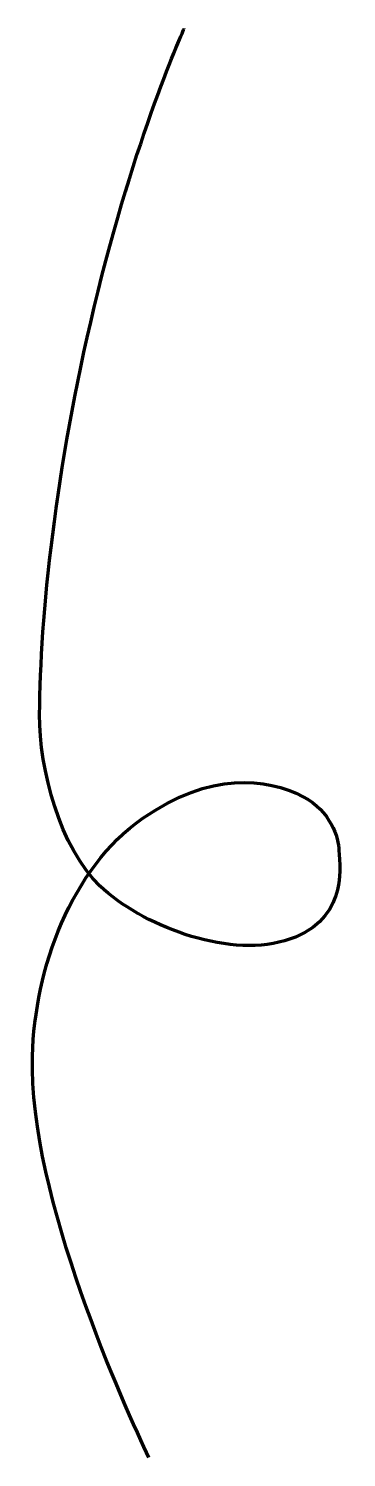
# Model space of a CAD drawing. Extents: x 1446 to 1585, y -1418 to -790.
import ezdxf

# ---------------------------------------------------------------- set-up
doc = ezdxf.new("R2010")
doc.units = 0
doc.header["$MEASUREMENT"] = 0
doc.layers.add('vermillious_path', color=7, linetype='Continuous', lineweight=0)

msp = doc.modelspace()

# ---------------------------------------------------------------- linework, layer by layer
at = {"layer": 'vermillious_path', "color": 7, "lineweight": 140}
msp.add_open_spline([(1498.58, -1417.8), (1488.82, -1397.23), (1445.72, -1303.46), (1447.42, -1241.63), (1448.47, -1203.12), (1464.41, -1159.11), (1495.95, -1137.19), (1525.62, -1116.57), (1550.01, -1119.25), (1566.36, -1127.69), (1578.34, -1133.87), (1581.92, -1145.84), (1582.06, -1151.31), (1582.71, -1160.13), (1585.35, -1183.08), (1558.19, -1190.99), (1532.15, -1198.57), (1494.89, -1183.87), (1477.22, -1166.99), (1459.55, -1150.11), (1450.43, -1115.82), (1450.58, -1091.56), (1450.85, -1048.31), (1457.61, -983.87), (1474.58, -912.75), (1492.52, -837.58), (1514.1, -790.43), (1514.1, -790.43)], degree=3, knots=[0, 0, 0, 0, 1, 1, 1, 2, 2, 2, 3, 3, 3, 4, 4, 4, 5, 5, 5, 6, 6, 6, 7, 7, 7, 8, 8, 8, 9, 9, 9, 9], dxfattribs=at)

doc.saveas('drawing.dxf')
